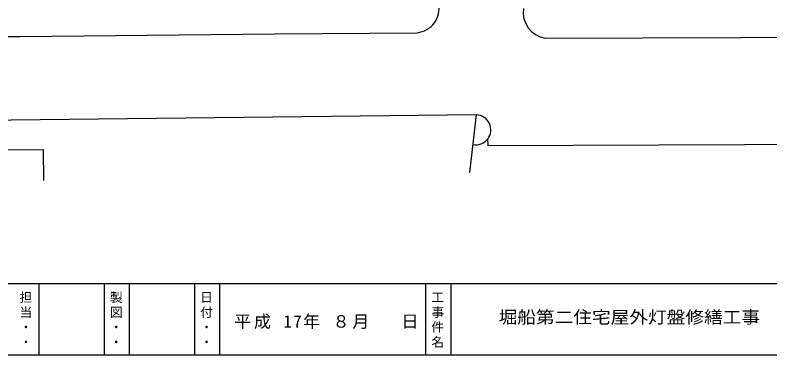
# Model space of a CAD drawing. Units: millimetres, scale not verified. Extents: x -1732052 to 83926, y -1225229 to 59935.
# Drawn here: x -39230 to 14123, y -54133 to -30139 of the extents above; entities that cross this region are included whole.
import ezdxf
from ezdxf.enums import TextEntityAlignment as Align

# ---------------------------------------------------------------- set-up
doc = ezdxf.new("R2010")
doc.units = ezdxf.units.MM
doc.header["$LTSCALE"] = 300
doc.layers.add('0-0', color=4, linetype='Continuous')
doc.layers.add('F-F', color=2, linetype='Continuous')
doc.styles.add('@ＭＳ ゴシック', font='')
doc.styles.add('ＭＳ ゴシック', font='')
doc.styles.get('@ＭＳ ゴシック').set_extended_font_data('@MS Gothic')
doc.styles.get('ＭＳ ゴシック').set_extended_font_data('MS Gothic')

msp = doc.modelspace()

# ---------------------------------------------------------------- linework, layer by layer
at = {"layer": '0-0'}
msp.add_line((-37234.7, -39627.4), (-37230.7, -41815.6), dxfattribs=at)
for points in [[(-72782.2, 28138.2), (-72325.4, -40418.4), (-66506.3, -40413.8), (-66559.3, -39881.6), (-54568, -39733.5), (-46239.7, -39688.6), (-37234.7, -39627.4)], [(-1759.9, -31767), (12054.4, -31722.8), (17783.9, -31675.3), (39748.8, -31589.1), (56519.9, -30342.5)], [(-62037.3, -31891), (-41607.4, -31651.7), (-38897.7, -31652.6), (-20843.8, -31451.6), (-10805.8, -31379.2)], [(-7076.1, -41243.7), (-6615.1, -37188.1), (-41580.5, -37588.8), (-41518, -39656.5)], [(24418.3, -39564.5), (24407.4, -39247.4), (-5783.4, -39381.5), (-5820.6, -38885.2)]]:
    msp.add_lwpolyline(points, dxfattribs=at)
for centre, radius, start, end in [((-10968.9, -29682), 1705, 275.49034, 11.40386), ((-1473.4, -29946.5), 1842.9, 171.3889, 261.05679), ((-6657.9, -38242.7), 1055.4, 259.48678, 87.67542)]:
    msp.add_arc(centre, radius, start, end, dxfattribs=at)
at = {"layer": 'F-F'}
for p, q in [((-80612.4, -49084.4), (83925.6, -49084.4)), ((-32943.9, -49084.4), (-32943.9, -54133.4)), ((-26558.4, -49084.4), (-26558.4, -54133.4)), ((-10223.4, -49084.4), (-10223.4, -54133.4)), ((-80612.4, -54133.4), (83925.6, -54133.4))]:
    msp.add_line(p, q, dxfattribs=at)
at = {"layer": 'F-F', "color": 7}
for p, q in [((-37547.4, -49084.4), (-37547.4, -54133.4)), ((-31161.9, -49084.4), (-31161.9, -54133.4)), ((-24776.4, -49084.4), (-24776.4, -54133.4)), ((-8441.4, -49084.4), (-8441.4, -54133.4))]:
    msp.add_line(p, q, dxfattribs=at)

# ---------------------------------------------------------------- texts
at = {"layer": 'F-F', "color": 7, "style": 'ＭＳ ゴシック', "width": 1.1}
msp.add_text('堀船第二住宅屋外灯盤修繕工事', height=879.8, dxfattribs=at).set_placement((-5055.9, -52173), align=Align.BOTTOM_LEFT)
at = {"layer": 'F-F', "color": 7, "char_height": 659.8, "attachment_point": 7, "rotation": 270, "style": '@ＭＳ ゴシック'}
for s, insert in [('\\T1.17;担当・・', (-38883.9, -49604.2)), ('\\T1.17;製図・・', (-32498.4, -49604.2)), ('\\T1.17;日付・・', (-26112.9, -49604.2)), ('\\T1.17;工事件名', (-9777.9, -49604.2))]:
    msp.add_mtext(s, dxfattribs=dict(at, insert=insert))
at = {"layer": 'F-F', "color": 7, "insert": (-23741, -52314.3), "char_height": 879.8, "attachment_point": 7, "style": 'ＭＳ ゴシック'}
msp.add_mtext('\\T1.16;平成\\~17年\\~８月\u3000\\~日', dxfattribs=at)

doc.saveas('drawing.dxf')
